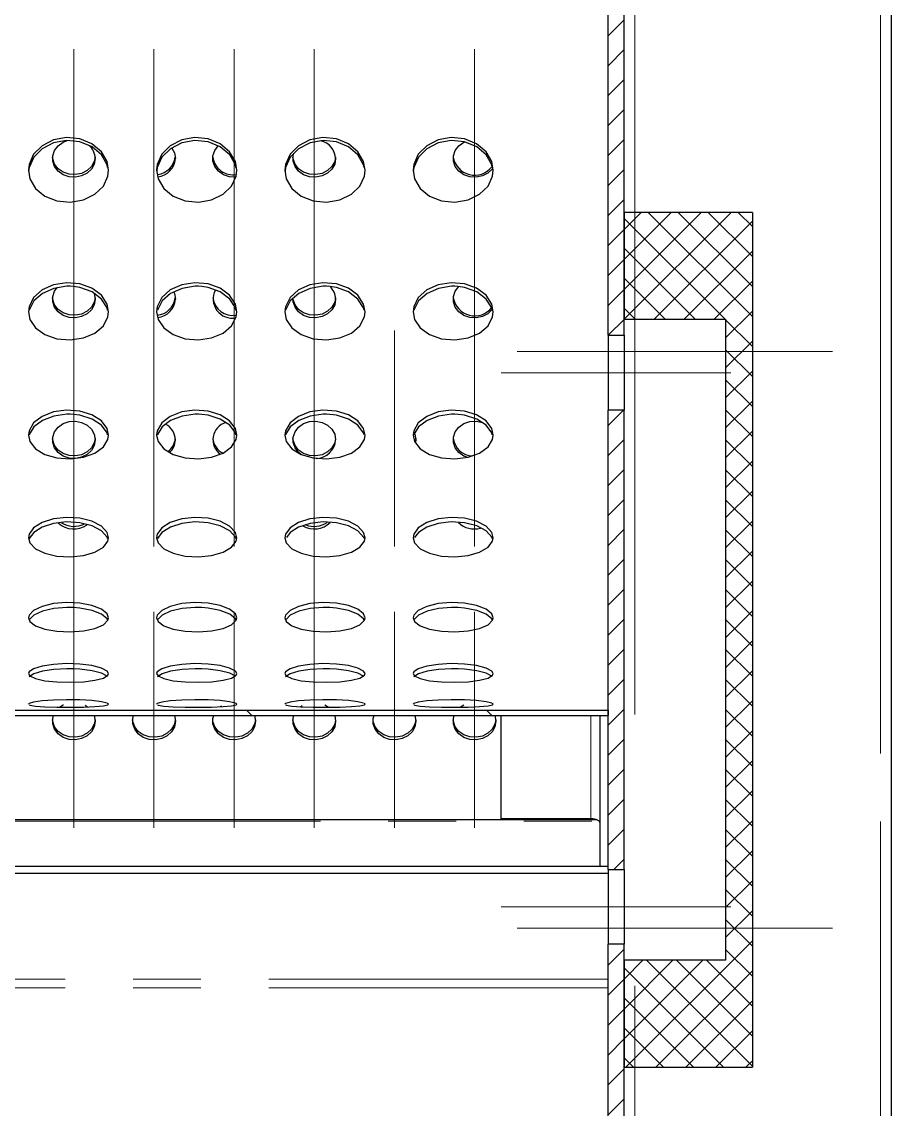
# Model space of a CAD drawing. Header units: millimetres. Extents: x 0 to 594, y 0 to 420.
# Drawn here: x 316.96 to 333.24, y 264.06 to 284.42 of the extents above; entities that cross this region are included whole.
import ezdxf

# ---------------------------------------------------------------- set-up
doc = ezdxf.new("R2010")
doc.units = ezdxf.units.MM
doc.linetypes.add('CENTERX2', pattern=[20.32, 12.7, -2.54, 2.54, -2.54])
doc.linetypes.add('PHANTOM', pattern=[12.7, 6.35, -1.27, 1.27, -1.27, 1.27, -1.27])

msp = doc.modelspace()

# ---------------------------------------------------------------- hatches: boundary and pattern name
at = {"linetype": 'Continuous', "lineweight": 18}
h = msp.add_hatch(dxfattribs=at)
h.set_pattern_fill('ANSI31', color=256, scale=0.125, style=0)
h.paths.add_polyline_path([(328.2361, 295.0478), (327.9361, 295.0478), (327.9361, 278.5478), (328.2361, 278.5478)], flags=0)
h = msp.add_hatch(dxfattribs=at)
h.set_pattern_fill('ANSI37', color=256, scale=0.125, angle=90, style=0)
h.paths.add_polyline_path([(330.6361, 264.8478), (330.6361, 280.8478), (328.2361, 280.8478), (328.2361, 278.8478), (330.1361, 278.8478), (330.1361, 266.8478), (328.2361, 266.8478), (328.2361, 264.8478)], flags=0)
h = msp.add_hatch(dxfattribs=at)
h.set_pattern_fill('ANSI31', color=256, scale=0.125, style=0)
h.paths.add_polyline_path([(328.2361, 268.5478), (328.2361, 277.1478), (327.9361, 277.1478), (327.9361, 268.5478)], flags=0)
h = msp.add_hatch(dxfattribs=at)
h.set_pattern_fill('ANSI31', color=256, angle=90, style=0)
h.paths.add_polyline_path([(327.9361, 271.4322), (327.9361, 271.5322), (277.9361, 271.5322), (277.9361, 271.4322)], flags=0)
h = msp.add_hatch(dxfattribs=at)
h.set_pattern_fill('ANSI31', color=256, scale=0.125, style=0)
h.paths.add_polyline_path([(327.9361, 267.1478), (327.9361, 242.7824), (328.2361, 242.7824), (328.2361, 267.1478)], flags=0)

# ---------------------------------------------------------------- linework, layer by layer
at = {"color": 7, "linetype": 'CENTERX2', "lineweight": 18, "ltscale": 2}
for p, q in [((328.4361, 296.8478), (328.4361, 172.8478)), ((333.0361, 296.8478), (333.0361, 172.8478)), ((317.9361, 269.3247), (317.9361, 283.9063)), ((319.4361, 274.5915), (319.4361, 283.9063)), ((320.9361, 274.5915), (320.9361, 283.9063)), ((322.4361, 269.3247), (322.4361, 283.9063)), ((325.4361, 274.5915), (325.4361, 283.9063)), ((323.9361, 274.5915), (323.9361, 278.6395)), ((332.1361, 278.2478), (326.2361, 278.2478)), ((330.2361, 277.8478), (325.9361, 277.8478)), ((319.4361, 269.3247), (319.4361, 273.3726)), ((320.9361, 269.3247), (320.9361, 273.3726)), ((323.9361, 269.3247), (323.9361, 273.3726)), ((325.4361, 269.3247), (325.4361, 273.3726)), ((330.2361, 267.8478), (325.9361, 267.8478)), ((332.1361, 267.4478), (326.2361, 267.4478))]:
    msp.add_line(p, q, dxfattribs=at)
at = {"color": 7, "linetype": 'Continuous', "lineweight": 25}
for p, q in [((327.9361, 278.5478), (327.9361, 295.0478)), ((328.2361, 278.5478), (328.2361, 295.0478)), ((333.2361, 294.8478), (333.2361, 174.8478)), ((328.2361, 280.8478), (328.2361, 278.8478)), ((330.6361, 280.8478), (328.2361, 280.8478)), ((330.6361, 280.8478), (330.6361, 264.8478)), ((328.2361, 278.8478), (330.1361, 278.8478)), ((330.1361, 278.8478), (330.1361, 266.8478)), ((327.9361, 278.5478), (328.2361, 278.5478)), ((327.9361, 278.5478), (327.9361, 277.1478)), ((328.2361, 278.5478), (328.2361, 277.1478)), ((327.9361, 268.5478), (327.9361, 277.1478)), ((328.2361, 277.1478), (327.9361, 277.1478)), ((328.2361, 268.5478), (328.2361, 277.1478)), ((324.3351, 276.6155), (324.3237, 276.5528)), ((324.3361, 276.5915), (324.3321, 276.5421)), ((318.5861, 271.644), (318.5674, 271.6579)), ((320.6818, 271.5958), (320.7038, 271.6106)), ((320.9861, 271.644), (320.9674, 271.6579)), ((322.1817, 271.5957), (322.2114, 271.6152)), ((323.3861, 271.644), (323.3674, 271.6579)), ((325.7861, 271.644), (325.7674, 271.6579)), ((277.9361, 271.5322), (327.9361, 271.5322)), ((277.9361, 271.4322), (327.9361, 271.4322)), ((325.9361, 269.4973), (325.9361, 271.4322)), ((327.7861, 268.6111), (327.7861, 271.4322)), ((327.9361, 271.5322), (327.9361, 271.4322)), ((327.721, 269.4799), (278.1512, 269.4799)), ((327.6161, 269.4973), (325.9361, 269.4973)), ((277.9361, 268.6111), (327.9361, 268.6111)), ((327.7861, 268.6111), (327.9361, 268.6111)), ((327.9361, 268.5478), (328.2361, 268.5478)), ((327.9361, 268.5478), (327.9361, 267.1478)), ((328.2361, 268.5478), (328.2361, 267.1478)), ((277.9361, 268.4794), (327.9361, 268.4794)), ((328.2361, 267.1478), (327.9361, 267.1478)), ((327.9361, 242.7824), (327.9361, 267.1478)), ((328.2361, 242.7824), (328.2361, 267.1478)), ((328.2361, 266.8478), (328.2361, 264.8478)), ((330.1361, 266.8478), (328.2361, 266.8478)), ((328.2361, 264.8478), (330.6361, 264.8478))]:
    msp.add_line(p, q, dxfattribs=at)
at = {"color": 8, "linetype": 'PHANTOM', "lineweight": 18}
for p, q in [((333.0361, 294.8478), (333.0361, 174.8478)), ((328.4361, 291.0478), (328.4361, 280.8478)), ((330.1361, 278.2478), (328.2361, 278.2478)), ((327.6161, 269.4973), (327.6161, 271.4322)), ((278.1011, 269.4494), (327.771, 269.4494)), ((330.1361, 267.4478), (328.2361, 267.4478)), ((327.9361, 266.4927), (277.9361, 266.4927)), ((327.9361, 266.333), (277.9361, 266.333)), ((328.4361, 264.8478), (328.4361, 174.8478))]:
    msp.add_line(p, q, dxfattribs=at)
at = {"color": 7, "linetype": 'Continuous', "lineweight": 25, "flags": 128}
for points in [[(318.5861, 281.6376), (318.5593, 281.8005), (318.4525, 281.9862), (318.2758, 282.1337), (318.0496, 282.2253), (317.7997, 282.2501), (317.5546, 282.2057), (317.3412, 282.0977), (317.1828, 281.9383), (317.0976, 281.7459), (317.0861, 281.6377)], [(318.5676, 281.6921), (318.56, 281.7393), (318.4537, 281.9266), (318.2767, 282.0756), (318.0503, 282.1679), (317.8009, 282.1931), (317.5566, 282.1491), (317.3437, 282.0417), (317.1849, 281.8829), (317.0984, 281.6901), (317.09, 281.6139)], [(318.3361, 281.8584), (318.3183, 281.7549), (318.2666, 281.6606), (318.1855, 281.5839), (318.0822, 281.5315), (317.966, 281.5082), (317.8471, 281.516), (317.7361, 281.5543), (317.6428, 281.6195), (317.5757, 281.706), (317.5405, 281.806), (317.5405, 281.9107), (317.5757, 282.0107), (317.6428, 282.0972), (317.7361, 282.1625), (317.8127, 282.1924)], [(320.9861, 281.6376), (320.9593, 281.8005), (320.8525, 281.9862), (320.6758, 282.1337), (320.4496, 282.2253), (320.1997, 282.2501), (319.9546, 282.2057), (319.7412, 282.0977), (319.5828, 281.9383), (319.4976, 281.7459), (319.4861, 281.6377)], [(320.9676, 281.6921), (320.96, 281.7393), (320.8537, 281.9266), (320.6767, 282.0756), (320.4503, 282.1679), (320.2009, 282.1931), (319.9566, 282.1491), (319.7437, 282.0417), (319.5849, 281.8829), (319.4984, 281.6901), (319.49, 281.6139)], [(323.3861, 281.6376), (323.3593, 281.8005), (323.2525, 281.9862), (323.0758, 282.1337), (322.8496, 282.2253), (322.5997, 282.2501), (322.3546, 282.2057), (322.1412, 282.0977), (321.9828, 281.9383), (321.8976, 281.7459), (321.8861, 281.6377)], [(323.3676, 281.6921), (323.36, 281.7393), (323.2537, 281.9266), (323.0767, 282.0756), (322.8503, 282.1679), (322.6009, 282.1931), (322.3566, 282.1491), (322.1437, 282.0417), (321.9849, 281.8829), (321.8984, 281.6901), (321.89, 281.6139)], [(325.7861, 281.6376), (325.7593, 281.8005), (325.6525, 281.9862), (325.4758, 282.1337), (325.2496, 282.2253), (324.9997, 282.2501), (324.7546, 282.2057), (324.5412, 282.0977), (324.3828, 281.9383), (324.2976, 281.7459), (324.2861, 281.6377)], [(325.7676, 281.6921), (325.76, 281.7393), (325.6537, 281.9266), (325.4767, 282.0756), (325.2503, 282.1679), (325.0009, 282.1931), (324.7566, 282.1491), (324.5437, 282.0417), (324.3849, 281.8829), (324.2984, 281.6901), (324.29, 281.6139)], [(319.7682, 282.054), (319.8183, 281.9619), (319.8361, 281.8584)], [(320.9679, 281.5084), (320.966, 281.5082), (320.8471, 281.516), (320.7361, 281.5543), (320.6428, 281.6195), (320.5757, 281.706), (320.5405, 281.806), (320.5405, 281.9107), (320.5757, 282.0107), (320.6384, 282.0929)], [(325.7763, 281.6738), (325.7666, 281.6606), (325.6855, 281.5839), (325.5822, 281.5315), (325.466, 281.5082), (325.3471, 281.516), (325.2361, 281.5543), (325.1428, 281.6195), (325.0757, 281.706), (325.0405, 281.806), (325.0405, 281.9107), (325.0757, 282.0107), (325.1428, 282.0972), (325.2361, 282.1625), (325.2539, 282.171)], [(318.3351, 281.8823), (318.3183, 281.8028), (318.2666, 281.7085), (318.1855, 281.6318), (318.0822, 281.5794), (317.966, 281.5561), (317.8471, 281.564), (317.7361, 281.6022), (317.6428, 281.6674), (317.5757, 281.7539), (317.5405, 281.8539), (317.537, 281.8823)], [(322.8351, 281.8823), (322.8183, 281.8028), (322.7666, 281.7085), (322.6855, 281.6318), (322.5822, 281.5794), (322.466, 281.5561), (322.3471, 281.564), (322.2361, 281.6022), (322.1428, 281.6674), (322.0757, 281.7539), (322.0405, 281.8539), (322.037, 281.8823)], [(322.8361, 281.8584), (322.8183, 281.7549), (322.7666, 281.6606), (322.6855, 281.5839), (322.5822, 281.5315), (322.466, 281.5082), (322.3471, 281.516), (322.2361, 281.5543), (322.1428, 281.6195), (322.0757, 281.706), (322.0405, 281.806), (322.0405, 281.9107), (322.0535, 281.9609)], [(317.0861, 281.6377), (317.1126, 281.4774), (317.2183, 281.2968), (317.3932, 281.1549), (317.6179, 281.0668), (317.8681, 281.042), (318.1153, 281.0837), (318.3306, 281.1875), (318.4896, 281.3421), (318.5746, 281.5306), (318.5861, 281.6376)], [(319.4861, 281.6377), (319.5126, 281.4774), (319.6183, 281.2968), (319.7932, 281.1549), (320.0179, 281.0668), (320.2681, 281.042), (320.5153, 281.0837), (320.7306, 281.1875), (320.8896, 281.3421), (320.9746, 281.5306), (320.9861, 281.6376)], [(321.8861, 281.6377), (321.9126, 281.4774), (322.0183, 281.2968), (322.1932, 281.1549), (322.4179, 281.0668), (322.6681, 281.042), (322.9153, 281.0837), (323.1306, 281.1875), (323.2896, 281.3421), (323.3746, 281.5306), (323.3861, 281.6376)], [(324.2861, 281.6377), (324.3126, 281.4774), (324.4183, 281.2968), (324.5932, 281.1549), (324.8179, 281.0668), (325.0681, 281.042), (325.3153, 281.0837), (325.5306, 281.1875), (325.6896, 281.3421), (325.7746, 281.5306), (325.7861, 281.6376)], [(318.5861, 278.9881), (318.5593, 279.1327), (318.4525, 279.298), (318.2758, 279.4295), (318.0496, 279.5112), (317.7997, 279.5334), (317.5546, 279.4937), (317.3412, 279.3973), (317.1828, 279.2554), (317.0976, 279.0842), (317.0861, 278.9882)], [(318.5676, 279.0192), (318.56, 279.0611), (318.4537, 279.2277), (318.2767, 279.3606), (318.0503, 279.443), (317.9287, 279.4618), (317.8669, 279.4656), (317.805, 279.4656), (317.5608, 279.4274), (317.3475, 279.3328), (317.1874, 279.192), (317.0993, 279.021), (317.0991, 279.0192)], [(318.3361, 279.225), (318.3183, 279.1215), (318.2666, 279.0272), (318.1855, 278.9504), (318.0822, 278.8981), (317.966, 278.8748), (317.8471, 278.8826), (317.7361, 278.9209), (317.6428, 278.9861), (317.5757, 279.0726), (317.5405, 279.1726), (317.5405, 279.2773), (317.5757, 279.3773), (317.6219, 279.4423)], [(320.9861, 278.9881), (320.9593, 279.1327), (320.8525, 279.298), (320.6758, 279.4295), (320.4496, 279.5112), (320.1997, 279.5334), (319.9546, 279.4937), (319.7412, 279.3973), (319.5828, 279.2554), (319.4976, 279.0842), (319.4861, 278.9882)], [(320.9677, 279.0192), (320.96, 279.0611), (320.8537, 279.2277), (320.6767, 279.3606), (320.4503, 279.443), (320.3287, 279.4618), (320.2669, 279.4656), (320.205, 279.4656), (319.9608, 279.4274), (319.7475, 279.3328), (319.5874, 279.192), (319.4993, 279.021), (319.4991, 279.0192)], [(319.806, 279.3586), (319.8183, 279.3285), (319.8361, 279.225)], [(323.3861, 278.9881), (323.3593, 279.1327), (323.2525, 279.298), (323.0758, 279.4295), (322.8496, 279.5112), (322.5997, 279.5334), (322.3546, 279.4937), (322.1412, 279.3973), (321.9828, 279.2554), (321.8976, 279.0842), (321.8861, 278.9882)], [(323.3677, 279.0192), (323.36, 279.0611), (323.2537, 279.2277), (323.0767, 279.3606), (322.8503, 279.443), (322.7287, 279.4618), (322.6669, 279.4656), (322.605, 279.4656), (322.3608, 279.4274), (322.1475, 279.3328), (321.9874, 279.192), (321.8993, 279.021), (321.8991, 279.0192)], [(325.7861, 278.9881), (325.7593, 279.1327), (325.6525, 279.298), (325.4758, 279.4295), (325.2496, 279.5112), (324.9997, 279.5334), (324.7546, 279.4937), (324.5412, 279.3973), (324.3828, 279.2554), (324.2976, 279.0842), (324.2861, 278.9882)], [(325.7677, 279.0192), (325.76, 279.0611), (325.6537, 279.2277), (325.4767, 279.3606), (325.2503, 279.443), (325.1287, 279.4618), (325.0669, 279.4656), (325.005, 279.4656), (324.7608, 279.4274), (324.5475, 279.3328), (324.3874, 279.192), (324.2993, 279.021), (324.2991, 279.0192)], [(325.7628, 279.0224), (325.6855, 278.9504), (325.5822, 278.8981), (325.466, 278.8748), (325.3471, 278.8826), (325.2361, 278.9209), (325.1428, 278.9861), (325.0757, 279.0726), (325.0405, 279.1726), (325.0405, 279.2773), (325.0757, 279.3773), (325.1418, 279.4628)], [(318.3351, 279.2489), (318.3183, 279.1694), (318.2666, 279.0751), (318.1855, 278.9983), (318.0822, 278.946), (317.966, 278.9227), (317.8471, 278.9305), (317.7361, 278.9688), (317.6428, 279.034), (317.5757, 279.1205), (317.5405, 279.2205), (317.537, 279.2489)], [(318.3162, 279.3341), (318.3183, 279.3285), (318.3361, 279.225)], [(322.8361, 279.225), (322.8183, 279.1215), (322.7666, 279.0272), (322.6855, 278.9504), (322.5822, 278.8981), (322.466, 278.8748), (322.3471, 278.8826), (322.2361, 278.9209), (322.1428, 278.9861), (322.0757, 279.0726), (322.0405, 279.1726), (322.0361, 279.225)], [(322.8351, 279.2489), (322.8183, 279.1694), (322.7666, 279.0751), (322.6855, 278.9983), (322.5822, 278.946), (322.466, 278.9227), (322.3471, 278.9305), (322.2361, 278.9688), (322.1428, 279.034), (322.0757, 279.1205), (322.0405, 279.2205), (322.0376, 279.2418)], [(317.0861, 278.9882), (317.1126, 278.8461), (317.2183, 278.6864), (317.3932, 278.5612), (317.6179, 278.4836), (317.8681, 278.4617), (318.1153, 278.4984), (318.3306, 278.5899), (318.4896, 278.7265), (318.5746, 278.8933), (318.5861, 278.9881)], [(319.4861, 278.9882), (319.5126, 278.8461), (319.6183, 278.6864), (319.7932, 278.5612), (320.0179, 278.4836), (320.2681, 278.4617), (320.5153, 278.4984), (320.7306, 278.5899), (320.8896, 278.7265), (320.9746, 278.8933), (320.9861, 278.9881)], [(321.8861, 278.9882), (321.9126, 278.8461), (322.0183, 278.6864), (322.1932, 278.5612), (322.4179, 278.4836), (322.6681, 278.4617), (322.9153, 278.4984), (323.1306, 278.5899), (323.2896, 278.7265), (323.3746, 278.8933), (323.3861, 278.9881)], [(324.2861, 278.9882), (324.3126, 278.8461), (324.4183, 278.6864), (324.5932, 278.5612), (324.8179, 278.4836), (325.0681, 278.4617), (325.3153, 278.4984), (325.5306, 278.5899), (325.6896, 278.7265), (325.7746, 278.8933), (325.7861, 278.9881)], [(318.5861, 276.6801), (318.5593, 276.8036), (318.4525, 276.9451), (318.2758, 277.0581), (318.0496, 277.1284), (317.7997, 277.1475), (317.5546, 277.1134), (317.3412, 277.0305), (317.1828, 276.9086), (317.0976, 276.7621), (317.0861, 276.6801)], [(320.9861, 276.6801), (320.9593, 276.8036), (320.8525, 276.9451), (320.6758, 277.0581), (320.4496, 277.1284), (320.1997, 277.1475), (319.9546, 277.1134), (319.7412, 277.0305), (319.5828, 276.9086), (319.4976, 276.7621), (319.4861, 276.6801)], [(323.3861, 276.6801), (323.3593, 276.8036), (323.2525, 276.9451), (323.0758, 277.0581), (322.8496, 277.1284), (322.5997, 277.1475), (322.3546, 277.1134), (322.1412, 277.0305), (321.9828, 276.9086), (321.8976, 276.7621), (321.8861, 276.6801)], [(325.7861, 276.6801), (325.7593, 276.8036), (325.6525, 276.9451), (325.4758, 277.0581), (325.2496, 277.1284), (324.9997, 277.1475), (324.7546, 277.1134), (324.5412, 277.0305), (324.3828, 276.9086), (324.2976, 276.7621), (324.2861, 276.6801)], [(318.5677, 276.6871), (318.56, 276.723), (318.4537, 276.8657), (318.2767, 276.9798), (318.0503, 277.0507), (317.9287, 277.0669), (317.8669, 277.0702), (317.805, 277.0702), (317.5608, 277.0373), (317.3475, 276.9559), (317.1874, 276.8351), (317.0993, 276.6887), (317.0991, 276.6872)], [(318.3361, 276.5915), (318.3183, 276.4881), (318.2666, 276.3938), (318.1855, 276.317), (318.0822, 276.2647), (317.966, 276.2414), (317.8471, 276.2492), (317.7361, 276.2875), (317.6428, 276.3527), (317.5757, 276.4392), (317.5405, 276.5392), (317.5405, 276.6439), (317.5757, 276.7439), (317.6428, 276.8304), (317.7361, 276.8956), (317.8471, 276.9339), (317.966, 276.9417), (318.0822, 276.9184), (318.1855, 276.8661), (318.2666, 276.7893), (318.3183, 276.695), (318.3361, 276.5915)], [(320.9677, 276.6871), (320.96, 276.723), (320.8537, 276.8657), (320.6767, 276.9798), (320.4503, 277.0507), (320.3287, 277.0669), (320.2669, 277.0702), (320.205, 277.0702), (319.9608, 277.0373), (319.7475, 276.9559), (319.5874, 276.8351), (319.4993, 276.6887), (319.4991, 276.6872)], [(323.3677, 276.6871), (323.36, 276.723), (323.2537, 276.8657), (323.0767, 276.9798), (322.8503, 277.0507), (322.7287, 277.0669), (322.6669, 277.0702), (322.605, 277.0702), (322.3608, 277.0373), (322.1475, 276.9559), (321.9874, 276.8351), (321.8993, 276.6887), (321.8991, 276.6872)], [(322.1995, 276.3084), (322.1428, 276.3527), (322.0757, 276.4392), (322.0405, 276.5392), (322.0405, 276.6439), (322.0757, 276.7439), (322.1428, 276.8304), (322.2361, 276.8956), (322.3471, 276.9339), (322.466, 276.9417), (322.5822, 276.9184), (322.6855, 276.8661), (322.7666, 276.7893), (322.8183, 276.695), (322.8361, 276.5915), (322.8361, 276.5915)], [(325.7677, 276.6871), (325.76, 276.723), (325.6537, 276.8657), (325.4767, 276.9798), (325.2503, 277.0507), (325.1287, 277.0669), (325.0669, 277.0702), (325.005, 277.0702), (324.7608, 277.0373), (324.5475, 276.9559), (324.3874, 276.8351), (324.2993, 276.6887), (324.2991, 276.6872)], [(325.3102, 276.2583), (325.2361, 276.2875), (325.1428, 276.3527), (325.0757, 276.4392), (325.0405, 276.5392), (325.0405, 276.6439), (325.0757, 276.7439), (325.1428, 276.8304), (325.2361, 276.8956), (325.3471, 276.9339), (325.466, 276.9417), (325.5822, 276.9184), (325.5833, 276.918)], [(324.3004, 276.7365), (324.3183, 276.695), (324.3361, 276.5915)], [(317.0861, 276.6801), (317.1126, 276.5591), (317.2183, 276.4234), (317.3932, 276.3173), (317.6179, 276.2516), (317.8681, 276.2332), (318.1153, 276.2642), (318.3306, 276.3416), (318.4896, 276.4574), (318.5746, 276.5992), (318.5861, 276.6801)], [(318.3351, 276.6155), (318.3183, 276.536), (318.2666, 276.4417), (318.1855, 276.3649), (318.0822, 276.3126), (317.966, 276.2893), (317.8471, 276.2971), (317.7361, 276.3354), (317.6428, 276.4006), (317.5757, 276.4871), (317.5405, 276.5871), (317.537, 276.6155)], [(319.4861, 276.6801), (319.5126, 276.5591), (319.6183, 276.4234), (319.7932, 276.3173), (320.0179, 276.2516), (320.2681, 276.2332), (320.5153, 276.2642), (320.7306, 276.3416), (320.8896, 276.4574), (320.9746, 276.5992), (320.9861, 276.6801)], [(321.8861, 276.6801), (321.9126, 276.5591), (322.0183, 276.4234), (322.1932, 276.3173), (322.4179, 276.2516), (322.6681, 276.2332), (322.9153, 276.2642), (323.1306, 276.3416), (323.2896, 276.4574), (323.3746, 276.5992), (323.3861, 276.6801)], [(322.8351, 276.6155), (322.8183, 276.536), (322.7666, 276.4417), (322.6855, 276.3649), (322.5822, 276.3126), (322.466, 276.2893), (322.3471, 276.2971), (322.2361, 276.3354), (322.1428, 276.4006), (322.0757, 276.4871), (322.0405, 276.5871), (322.037, 276.6155)], [(324.2861, 276.6801), (324.3126, 276.5591), (324.4183, 276.4234), (324.5932, 276.3173), (324.8179, 276.2516), (325.0681, 276.2332), (325.3153, 276.2642), (325.5306, 276.3416), (325.6896, 276.4574), (325.7746, 276.5992), (325.7861, 276.6801)], [(318.5861, 274.7584), (318.5593, 274.8585), (318.4525, 274.9736), (318.2758, 275.0658), (318.0496, 275.1233), (317.7997, 275.139), (317.5546, 275.111), (317.3412, 275.0432), (317.1828, 274.9438), (317.0976, 274.8248), (317.0861, 274.7585)], [(320.9861, 274.7584), (320.9593, 274.8585), (320.8525, 274.9736), (320.6758, 275.0658), (320.4496, 275.1233), (320.1997, 275.139), (319.9546, 275.111), (319.7412, 275.0432), (319.5828, 274.9438), (319.4976, 274.8248), (319.4861, 274.7585)], [(323.3861, 274.7584), (323.3593, 274.8585), (323.2525, 274.9736), (323.0758, 275.0658), (322.8496, 275.1233), (322.5997, 275.139), (322.3546, 275.111), (322.1412, 275.0432), (321.9828, 274.9438), (321.8976, 274.8248), (321.8861, 274.7585)], [(325.7861, 274.7584), (325.7593, 274.8585), (325.6525, 274.9736), (325.4758, 275.0658), (325.2496, 275.1233), (324.9997, 275.139), (324.7546, 275.111), (324.5412, 275.0432), (324.3828, 274.9438), (324.2976, 274.8248), (324.2861, 274.7585)], [(318.5677, 274.7414), (318.56, 274.7704), (318.4537, 274.8864), (318.2767, 274.9796), (318.0503, 275.0375), (317.8009, 275.0534), (317.5566, 275.0257), (317.3437, 274.9583), (317.1849, 274.8593), (317.0993, 274.7413)], [(320.9677, 274.7414), (320.96, 274.7704), (320.8537, 274.8864), (320.6767, 274.9796), (320.4503, 275.0375), (320.2009, 275.0534), (319.9566, 275.0257), (319.7437, 274.9583), (319.5849, 274.8593), (319.4993, 274.7413)], [(323.3677, 274.7414), (323.36, 274.7704), (323.2537, 274.8864), (323.0767, 274.9796), (322.8503, 275.0375), (322.6009, 275.0534), (322.3566, 275.0257), (322.1437, 274.9583), (321.9849, 274.8593), (321.9152, 274.7633)], [(325.7677, 274.7414), (325.76, 274.7704), (325.6537, 274.8864), (325.4767, 274.9796), (325.2503, 275.0375), (325.0009, 275.0534), (324.7566, 275.0257), (324.5437, 274.9583), (324.3849, 274.8593), (324.3152, 274.7633)], [(317.0861, 274.7585), (317.1126, 274.6608), (317.2183, 274.5517), (317.3932, 274.4668), (317.6179, 274.4144), (317.8681, 274.3997), (318.1153, 274.4244), (318.3306, 274.4863), (318.4896, 274.579), (318.5746, 274.6931), (318.5861, 274.7584)], [(319.4861, 274.7585), (319.5126, 274.6608), (319.6183, 274.5517), (319.7932, 274.4668), (320.0179, 274.4144), (320.2681, 274.3997), (320.5153, 274.4244), (320.7306, 274.4863), (320.8896, 274.579), (320.9746, 274.6931), (320.9861, 274.7584)], [(321.8861, 274.7585), (321.9126, 274.6608), (322.0183, 274.5517), (322.1932, 274.4668), (322.4179, 274.4144), (322.6681, 274.3997), (322.9153, 274.4244), (323.1306, 274.4863), (323.2896, 274.579), (323.3746, 274.6931), (323.3861, 274.7584)], [(324.2861, 274.7585), (324.3126, 274.6608), (324.4183, 274.5517), (324.5932, 274.4668), (324.8179, 274.4144), (325.0681, 274.3997), (325.3153, 274.4244), (325.5306, 274.4863), (325.6896, 274.579), (325.7746, 274.6931), (325.7861, 274.7584)], [(318.5861, 273.2606), (318.5593, 273.3352), (318.4525, 273.4216), (318.2758, 273.4912), (318.0496, 273.5349), (317.7997, 273.5468), (317.5546, 273.5255), (317.3412, 273.4741), (317.1828, 273.3992), (317.0976, 273.3101), (317.0861, 273.2606)], [(318.5677, 273.2197), (318.56, 273.2414), (318.4537, 273.3285), (318.2767, 273.3988), (318.0503, 273.4428), (317.9287, 273.4529), (317.8669, 273.4549), (317.805, 273.4549), (317.5608, 273.4345), (317.3475, 273.384), (317.1874, 273.3097), (317.0993, 273.2206), (317.0991, 273.2197)], [(320.9861, 273.2606), (320.9593, 273.3352), (320.8525, 273.4216), (320.6758, 273.4912), (320.4496, 273.5349), (320.1997, 273.5468), (319.9546, 273.5255), (319.7412, 273.4741), (319.5828, 273.3992), (319.4976, 273.3101), (319.4861, 273.2606)], [(320.9677, 273.2197), (320.96, 273.2414), (320.8537, 273.3285), (320.6767, 273.3988), (320.4503, 273.4428), (320.3287, 273.4529), (320.2669, 273.4549), (320.205, 273.4549), (319.9608, 273.4345), (319.7475, 273.384), (319.5874, 273.3097), (319.5081, 273.2294)], [(323.3861, 273.2606), (323.3593, 273.3352), (323.2525, 273.4216), (323.0758, 273.4912), (322.8496, 273.5349), (322.5997, 273.5468), (322.3546, 273.5255), (322.1412, 273.4741), (321.9828, 273.3992), (321.8976, 273.3101), (321.8861, 273.2606)], [(323.3677, 273.2197), (323.36, 273.2414), (323.2537, 273.3285), (323.0767, 273.3988), (322.8503, 273.4428), (322.7287, 273.4529), (322.6669, 273.4549), (322.605, 273.4549), (322.3608, 273.4345), (322.1475, 273.384), (321.9874, 273.3097), (321.9081, 273.2294)], [(325.7861, 273.2606), (325.7593, 273.3352), (325.6525, 273.4216), (325.4758, 273.4912), (325.2496, 273.5349), (324.9997, 273.5468), (324.7546, 273.5255), (324.5412, 273.4741), (324.3828, 273.3992), (324.2976, 273.3101), (324.2861, 273.2606)], [(325.7677, 273.2197), (325.76, 273.2414), (325.6537, 273.3285), (325.4767, 273.3988), (325.2503, 273.4428), (325.1287, 273.4529), (325.0669, 273.4549), (325.005, 273.4549), (324.7608, 273.4345), (324.5475, 273.384), (324.3874, 273.3097), (324.2993, 273.2206), (324.2991, 273.2197)], [(317.0861, 273.2606), (317.1126, 273.1882), (317.2183, 273.1079), (317.3932, 273.0458), (317.6179, 273.0077), (317.8681, 272.997), (318.1153, 273.015), (318.3306, 273.06), (318.4896, 273.1279), (318.5746, 273.2121), (318.5861, 273.2606)], [(319.4861, 273.2606), (319.5126, 273.1882), (319.6183, 273.1079), (319.7932, 273.0458), (320.0179, 273.0077), (320.2681, 272.997), (320.5153, 273.015), (320.7306, 273.06), (320.8896, 273.1279), (320.9746, 273.2121), (320.9861, 273.2606)], [(321.8861, 273.2606), (321.9126, 273.1882), (322.0183, 273.1079), (322.1932, 273.0458), (322.4179, 273.0077), (322.6681, 272.997), (322.9153, 273.015), (323.1306, 273.06), (323.2896, 273.1279), (323.3746, 273.2121), (323.3861, 273.2606)], [(324.2861, 273.2606), (324.3126, 273.1882), (324.4183, 273.1079), (324.5932, 273.0458), (324.8179, 273.0077), (325.0681, 272.997), (325.3153, 273.015), (325.5306, 273.06), (325.6896, 273.1279), (325.7746, 273.2121), (325.7861, 273.2606)], [(318.5861, 272.2157), (318.5593, 272.2634), (318.4525, 272.3195), (318.2758, 272.3652), (318.0496, 272.394), (317.7997, 272.4019), (317.5546, 272.3878), (317.3412, 272.3539), (317.1828, 272.3049), (317.0976, 272.2473), (317.0861, 272.2157)], [(317.0861, 272.2157), (317.1126, 272.17), (317.2183, 272.12), (317.3932, 272.0819), (317.6179, 272.0588), (317.8681, 272.0524), (318.1153, 272.0632), (318.3306, 272.0906), (318.4896, 272.1324), (318.5746, 272.185), (318.5861, 272.2157)], [(318.5617, 272.1626), (318.56, 272.1657), (318.4537, 272.2222), (318.2767, 272.2683), (318.0503, 272.2974), (317.9287, 272.3041), (317.8669, 272.3055), (317.805, 272.3055), (317.5608, 272.2919), (317.3475, 272.2586), (317.1874, 272.2099), (317.0993, 272.1523), (317.0991, 272.1517)], [(320.9861, 272.2157), (320.9593, 272.2634), (320.8525, 272.3195), (320.6758, 272.3652), (320.4496, 272.394), (320.1997, 272.4019), (319.9546, 272.3878), (319.7412, 272.3539), (319.5828, 272.3049), (319.4976, 272.2473), (319.4861, 272.2157)], [(319.4861, 272.2157), (319.5126, 272.17), (319.6183, 272.12), (319.7932, 272.0819), (320.0179, 272.0588), (320.2681, 272.0524), (320.5153, 272.0632), (320.7306, 272.0906), (320.8896, 272.1324), (320.9746, 272.185), (320.9861, 272.2157)], [(320.9617, 272.1626), (320.96, 272.1657), (320.8537, 272.2222), (320.6767, 272.2683), (320.4503, 272.2974), (320.3287, 272.3041), (320.2669, 272.3055), (320.205, 272.3055), (319.9608, 272.2919), (319.7475, 272.2586), (319.5874, 272.2099), (319.4993, 272.1523), (319.4991, 272.1517)], [(323.3861, 272.2157), (323.3593, 272.2634), (323.2525, 272.3195), (323.0758, 272.3652), (322.8496, 272.394), (322.5997, 272.4019), (322.3546, 272.3878), (322.1412, 272.3539), (321.9828, 272.3049), (321.8976, 272.2473), (321.8861, 272.2157)], [(321.8861, 272.2157), (321.9126, 272.17), (322.0183, 272.12), (322.1932, 272.0819), (322.4179, 272.0588), (322.6681, 272.0524), (322.9153, 272.0632), (323.1306, 272.0906), (323.2896, 272.1324), (323.3746, 272.185), (323.3861, 272.2157)], [(323.3617, 272.1626), (323.36, 272.1657), (323.2537, 272.2222), (323.0767, 272.2683), (322.8503, 272.2974), (322.7287, 272.3041), (322.6669, 272.3055), (322.605, 272.3055), (322.3608, 272.2919), (322.1475, 272.2586), (321.9874, 272.2099), (321.8993, 272.1523), (321.8991, 272.1517)], [(325.7861, 272.2157), (325.7593, 272.2634), (325.6525, 272.3195), (325.4758, 272.3652), (325.2496, 272.394), (324.9997, 272.4019), (324.7546, 272.3878), (324.5412, 272.3539), (324.3828, 272.3049), (324.2976, 272.2473), (324.2861, 272.2157)], [(324.2861, 272.2157), (324.3126, 272.17), (324.4183, 272.12), (324.5932, 272.0819), (324.8179, 272.0588), (325.0681, 272.0524), (325.3153, 272.0632), (325.5306, 272.0906), (325.6896, 272.1324), (325.7746, 272.185), (325.7861, 272.2157)], [(325.7617, 272.1626), (325.76, 272.1657), (325.6537, 272.2222), (325.4767, 272.2683), (325.2503, 272.2974), (325.1287, 272.3041), (325.0669, 272.3055), (325.005, 272.3055), (324.7608, 272.2919), (324.5475, 272.2586), (324.3874, 272.2099), (324.2993, 272.1523), (324.2991, 272.1517)], [(318.5593, 271.664), (318.4525, 271.6886), (318.2758, 271.7095), (318.0496, 271.723), (317.7997, 271.7268), (317.5546, 271.7201), (317.3412, 271.7042), (317.1828, 271.6821), (317.0976, 271.6571), (317.0861, 271.644)], [(317.1047, 271.6313), (317.1126, 271.6259), (317.2183, 271.6072), (317.3932, 271.5939), (317.6179, 271.5863), (317.8681, 271.5842), (318.1153, 271.5877), (318.3306, 271.5969), (318.4896, 271.6117), (318.5746, 271.6318), (318.5861, 271.644), (318.5861, 271.644)], [(317.6699, 271.5868), (317.7361, 271.6288), (317.743, 271.6322)], [(318.1506, 271.6211), (318.1855, 271.5992), (318.1899, 271.5961)], [(320.9593, 271.664), (320.8525, 271.6886), (320.6758, 271.7095), (320.4496, 271.723), (320.1997, 271.7268), (319.9546, 271.7201), (319.7412, 271.7042), (319.5828, 271.6821), (319.4976, 271.6571), (319.4861, 271.644)], [(319.5047, 271.6313), (319.5126, 271.6259), (319.6183, 271.6072), (319.7932, 271.5939), (320.0179, 271.5863), (320.2681, 271.5842), (320.5153, 271.5877), (320.7306, 271.5969), (320.8896, 271.6117), (320.9746, 271.6318), (320.9861, 271.644), (320.9861, 271.644)], [(323.3593, 271.664), (323.2525, 271.6886), (323.0758, 271.7095), (322.8496, 271.723), (322.5997, 271.7268), (322.3546, 271.7201), (322.1412, 271.7042), (321.9828, 271.6821), (321.8976, 271.6571), (321.8861, 271.644)], [(321.9047, 271.6313), (321.9126, 271.6259), (322.0183, 271.6072), (322.1932, 271.5939), (322.4179, 271.5863), (322.6681, 271.5842), (322.9153, 271.5877), (323.1306, 271.5969), (323.2896, 271.6117), (323.3746, 271.6318), (323.3861, 271.644), (323.3861, 271.644)], [(322.6366, 271.6285), (322.6855, 271.5992), (322.6982, 271.5899)], [(325.7593, 271.664), (325.6525, 271.6886), (325.4758, 271.7095), (325.2496, 271.723), (324.9997, 271.7268), (324.7546, 271.7201), (324.5412, 271.7042), (324.3828, 271.6821), (324.2976, 271.6571), (324.2861, 271.644)], [(324.3047, 271.6313), (324.3126, 271.6259), (324.4183, 271.6072), (324.5932, 271.5939), (324.8179, 271.5863), (325.0681, 271.5842), (325.3153, 271.5877), (325.5306, 271.5969), (325.6896, 271.6117), (325.7746, 271.6318), (325.7861, 271.644), (325.7861, 271.644)], [(325.1697, 271.5867), (325.2361, 271.6288), (325.2384, 271.63)], [(318.3361, 271.3247), (318.3183, 271.2212), (318.2666, 271.1269), (318.1855, 271.0502), (318.0822, 270.9979), (317.966, 270.9746), (317.8471, 270.9824), (317.7361, 271.0206), (317.6428, 271.0859), (317.5757, 271.1724), (317.5405, 271.2724), (317.5405, 271.3771), (317.5553, 271.4322)], [(318.3169, 271.4322), (318.3183, 271.4282), (318.3361, 271.3247)], [(319.8361, 271.3247), (319.8183, 271.2212), (319.7666, 271.1269), (319.6855, 271.0502), (319.5822, 270.9979), (319.466, 270.9746), (319.3471, 270.9824), (319.2361, 271.0206), (319.1428, 271.0859), (319.0757, 271.1724), (319.0405, 271.2724), (319.0405, 271.3771), (319.0553, 271.4322)], [(319.8169, 271.4322), (319.8183, 271.4282), (319.8361, 271.3247)], [(321.3361, 271.3247), (321.3183, 271.2212), (321.2666, 271.1269), (321.1855, 271.0502), (321.0822, 270.9979), (320.966, 270.9746), (320.8471, 270.9824), (320.7361, 271.0206), (320.6428, 271.0859), (320.5757, 271.1724), (320.5405, 271.2724), (320.5405, 271.3771), (320.5553, 271.4322)], [(321.3169, 271.4322), (321.3183, 271.4282), (321.3361, 271.3247)], [(322.8361, 271.3247), (322.8183, 271.2212), (322.7666, 271.1269), (322.6855, 271.0502), (322.5822, 270.9979), (322.466, 270.9746), (322.3471, 270.9824), (322.2361, 271.0206), (322.1428, 271.0859), (322.0757, 271.1724), (322.0405, 271.2724), (322.0405, 271.3771), (322.0553, 271.4322)], [(322.8169, 271.4322), (322.8183, 271.4282), (322.8361, 271.3247)], [(324.3361, 271.3247), (324.3183, 271.2212), (324.2666, 271.1269), (324.1855, 271.0502), (324.0822, 270.9979), (323.966, 270.9746), (323.8471, 270.9824), (323.7361, 271.0206), (323.6428, 271.0859), (323.5757, 271.1724), (323.5405, 271.2724), (323.5405, 271.3771), (323.5553, 271.4322)], [(324.3169, 271.4322), (324.3183, 271.4282), (324.3361, 271.3247)], [(325.8361, 271.3247), (325.8183, 271.2212), (325.7666, 271.1269), (325.6855, 271.0502), (325.5822, 270.9979), (325.466, 270.9746), (325.3471, 270.9824), (325.2361, 271.0206), (325.1428, 271.0859), (325.0757, 271.1724), (325.0405, 271.2724), (325.0405, 271.3771), (325.0553, 271.4322)], [(325.8169, 271.4322), (325.8183, 271.4282), (325.8361, 271.3247)], [(318.3351, 271.3487), (318.3183, 271.2691), (318.2666, 271.1748), (318.1855, 271.0981), (318.0822, 271.0458), (317.966, 271.0225), (317.8471, 271.0303), (317.7361, 271.0686), (317.6428, 271.1338), (317.5757, 271.2203), (317.5405, 271.3203), (317.537, 271.3487)], [(319.8351, 271.3487), (319.8183, 271.2691), (319.7666, 271.1748), (319.6855, 271.0981), (319.5822, 271.0458), (319.466, 271.0225), (319.3471, 271.0303), (319.2361, 271.0686), (319.1428, 271.1338), (319.0757, 271.2203), (319.0405, 271.3203), (319.037, 271.3487)], [(321.3351, 271.3487), (321.3183, 271.2691), (321.2666, 271.1748), (321.1855, 271.0981), (321.0822, 271.0458), (320.966, 271.0225), (320.8471, 271.0303), (320.7361, 271.0686), (320.6428, 271.1338), (320.5757, 271.2203), (320.5405, 271.3203), (320.537, 271.3487)], [(322.8351, 271.3487), (322.8183, 271.2691), (322.7666, 271.1748), (322.6855, 271.0981), (322.5822, 271.0458), (322.466, 271.0225), (322.3471, 271.0303), (322.2361, 271.0686), (322.1428, 271.1338), (322.0757, 271.2203), (322.0405, 271.3203), (322.037, 271.3487)], [(324.3351, 271.3487), (324.3183, 271.2691), (324.2666, 271.1748), (324.1855, 271.0981), (324.0822, 271.0458), (323.966, 271.0225), (323.8471, 271.0303), (323.7361, 271.0686), (323.6428, 271.1338), (323.5757, 271.2203), (323.5405, 271.3203), (323.537, 271.3487)], [(325.8351, 271.3487), (325.8183, 271.2691), (325.7666, 271.1748), (325.6855, 271.0981), (325.5822, 271.0458), (325.466, 271.0225), (325.3471, 271.0303), (325.2361, 271.0686), (325.1428, 271.1338), (325.0757, 271.2203), (325.0405, 271.3203), (325.037, 271.3487)], [(327.7861, 269.4158), (327.7828, 269.4317), (327.7731, 269.447), (327.7574, 269.4611), (327.7363, 269.4734), (327.7105, 269.4835), (327.6811, 269.4911), (327.6492, 269.4957), (327.6161, 269.4973)]]:
    msp.add_lwpolyline(points, dxfattribs=at)
at = {"color": 7, "linetype": 'Continuous', "lineweight": 25}
for centre, radius, start, end in [((322.4747, 281.8406), 0.3618, 2.81789, 76.25717), ((318.0037, 281.8532), 0.3324, 0.889, 48.67599), ((319.4641, 281.9326), 0.3744, 276.3804, 352.28446), ((319.4655, 281.8818), 0.3713, 276.40966, 356.38075), ((320.917, 281.9358), 0.3837, 188.01809, 279.32869), ((325.4396, 281.9545), 0.409, 190.16909, 321.42783), ((320.9039, 279.2281), 0.359, 152.42346, 280.45944), ((322.5043, 279.22), 0.3318, 0.86394, 47.72587), ((319.4633, 279.2996), 0.3752, 275.25101, 352.23936), ((319.4654, 279.2484), 0.3714, 276.34149, 356.37735), ((320.916, 279.302), 0.3828, 187.97699, 277.91621), ((325.4396, 279.3211), 0.409, 190.1672, 321.60147), ((320.8742, 276.594), 0.3344, 106.14964, 234.87712), ((319.4894, 276.5807), 0.3469, 1.79609, 61.74405), ((319.4988, 276.6469), 0.3378, 306.0644, 354.67117), ((319.5048, 276.5964), 0.3313, 313.12932, 359.15882), ((320.8807, 276.6493), 0.3454, 185.61307, 244.02716), ((322.462, 276.6166), 0.3749, 271.52764, 356.16277), ((325.4094, 276.6656), 0.3758, 187.65682, 268.0915), ((317.9367, 275.3608), 0.438, 228.06698, 304.47666), ((317.9363, 275.4147), 0.4436, 238.31895, 295.35386), ((322.4354, 275.3589), 0.4364, 240.54337, 313.52213), ((322.4356, 275.4169), 0.4455, 249.49481, 303.14261), ((325.4343, 275.3526), 0.4301, 225.82728, 285.38523)]:
    msp.add_arc(centre, radius, start, end, dxfattribs=at)

doc.saveas('drawing.dxf')
